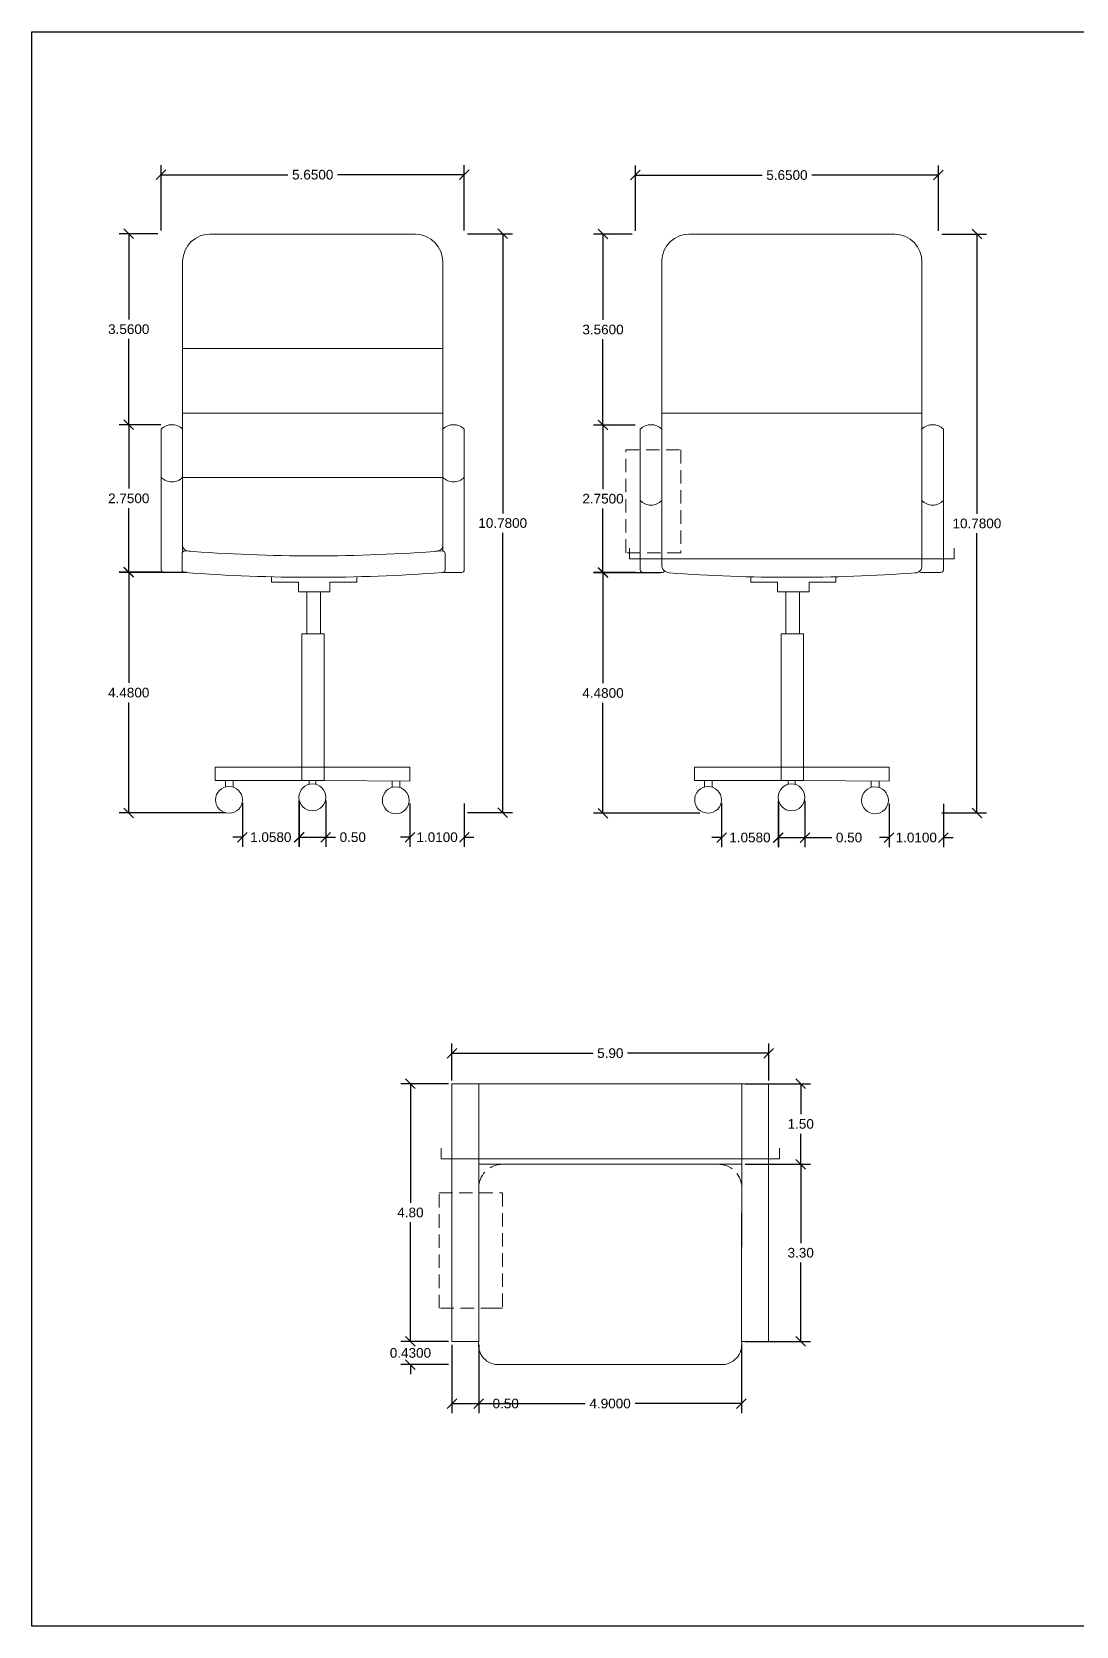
# Model space of a CAD drawing. Header units: centimetres. Extents: x -239 to 1959, y -161 to 626.
# Drawn here: x 169.78 to 189.23, y 596.29 to 625.99 of the extents above; entities that cross this region are included whole.
import ezdxf

# ---------------------------------------------------------------- set-up
doc = ezdxf.new("R2010")
doc.units = ezdxf.units.CM
doc.header["$MEASUREMENT"] = 0
doc.linetypes.add('HIDDEN', pattern=[0.375, 0.25, -0.125])
doc.layers.add('linee prospetti', color=1, linetype='Continuous', lineweight=18)
doc.layers.add('quote', color=7, linetype='Continuous', lineweight=5)
doc.styles.get("Standard").update_dxf_attribs({"font": 'Arial.ttf'})
doc.dimstyles.get("Standard").update_dxf_attribs({"dimtxt": 0.18, "dimasz": 0.18, "dimexe": 0.18, "dimexo": 0.0625, "dimgap": 0.09, "dimtad": 0, "dimtih": 1, "dimtoh": 1, "dimdec": 4, "dimzin": 0, "dimdsep": 46, "dimtxsty": 'Standard', "dimcen": 0.09, "dimadec": 0, "dimazin": 0, "dimtfac": 1, "dimtdec": 4, "dimtofl": 0, "dimtmove": 0, "dimatfit": 3, "dimfxl": 1, "dimtolj": 1, "dimtzin": 0, "dimarcsym": 0})

# ---------------------------------------------------------------- blocks, each defined once
blk = doc.blocks.new('_Oblique')
at = {"color": 0, "linetype": 'ByBlock', "lineweight": -2}
blk.add_line((-0.5, -0.5), (0.5, 0.5), dxfattribs=at)
blk = doc.blocks.new('*D451')
at = {"color": 0, "lineweight": -2, "transparency": 16777216}
for p, q in [((172.659, 615.922), (171.402, 615.922)), ((171.582, 615.922), (171.582, 613.863)), ((171.582, 611.442), (171.582, 613.501)), ((173.387, 611.442), (171.402, 611.442))]:
    blk.add_line(p, q, dxfattribs=at)
at = {"layer": 'Defpoints', "color": 0, "transparency": 16777216}
for p in [(171.582, 615.922), (172.722, 615.922), (173.449, 611.442)]:
    blk.add_point(p, dxfattribs=at)
at = {"color": 0, "lineweight": -2, "transparency": 16777216, "xscale": 0.18, "yscale": 0.18, "zscale": 0.18}
for p, rotation in [((171.582, 615.922), 90), ((171.582, 611.442), 270)]:
    blk.add_blockref('_Oblique', p, dxfattribs=dict(at, rotation=rotation))
at = {"color": 0, "transparency": 16777216, "insert": (171.582, 613.682), "char_height": 0.18, "attachment_point": 5}
blk.add_mtext('\\A1;4.4800', dxfattribs=at)
blk = doc.blocks.new('*D452')
at = {"color": 0, "lineweight": -2, "transparency": 16777216}
for p, q in [((172.179, 618.674), (171.402, 618.674)), ((171.582, 618.674), (171.582, 617.483)), ((171.582, 615.929), (171.582, 617.12)), ((172.179, 615.929), (171.402, 615.929))]:
    blk.add_line(p, q, dxfattribs=at)
at = {"layer": 'Defpoints', "color": 0, "transparency": 16777216}
for p in [(171.582, 618.674), (172.241, 618.674), (172.241, 615.929)]:
    blk.add_point(p, dxfattribs=at)
at = {"color": 0, "lineweight": -2, "transparency": 16777216, "xscale": 0.18, "yscale": 0.18, "zscale": 0.18}
for p, rotation in [((171.582, 618.674), 90), ((171.582, 615.929), 270)]:
    blk.add_blockref('_Oblique', p, dxfattribs=dict(at, rotation=rotation))
at = {"color": 0, "transparency": 16777216, "insert": (171.582, 617.301), "char_height": 0.18, "attachment_point": 5}
blk.add_mtext('\\A1;2.7500', dxfattribs=at)
blk = doc.blocks.new('*D453')
at = {"color": 0, "lineweight": -2, "transparency": 16777216}
for p, q in [((172.124, 622.232), (171.402, 622.232)), ((171.582, 622.232), (171.582, 620.634)), ((171.582, 618.674), (171.582, 620.272)), ((172.124, 618.674), (171.402, 618.674))]:
    blk.add_line(p, q, dxfattribs=at)
at = {"layer": 'Defpoints', "color": 0, "transparency": 16777216}
for p in [(171.582, 622.232), (172.186, 622.232), (172.186, 618.674)]:
    blk.add_point(p, dxfattribs=at)
at = {"color": 0, "lineweight": -2, "transparency": 16777216, "xscale": 0.18, "yscale": 0.18, "zscale": 0.18}
for p, rotation in [((171.582, 622.232), 90), ((171.582, 618.674), 270)]:
    blk.add_blockref('_Oblique', p, dxfattribs=dict(at, rotation=rotation))
at = {"color": 0, "transparency": 16777216, "insert": (171.582, 620.453), "char_height": 0.18, "attachment_point": 5}
blk.add_mtext('\\A1;3.5600', dxfattribs=at)
blk = doc.blocks.new('*D454')
at = {"color": 0, "lineweight": -2, "transparency": 16777216}
for p, q in [((173.699, 611.63), (173.699, 610.809)), ((174.757, 611.63), (174.757, 610.809)), ((173.699, 610.989), (173.519, 610.989)), ((174.757, 610.989), (174.937, 610.989))]:
    blk.add_line(p, q, dxfattribs=at)
at = {"layer": 'Defpoints', "color": 0, "transparency": 16777216}
for p in [(173.699, 611.692), (174.757, 611.692), (174.757, 610.989)]:
    blk.add_point(p, dxfattribs=at)
at = {"color": 0, "lineweight": -2, "transparency": 16777216, "xscale": 0.18, "yscale": 0.18, "zscale": 0.18}
blk.add_blockref('_Oblique', (173.699, 610.989), dxfattribs=at)
at = {"color": 0, "lineweight": -2, "transparency": 16777216, "xscale": 0.18, "yscale": 0.18, "zscale": 0.18, "rotation": 180}
blk.add_blockref('_Oblique', (174.757, 610.989), dxfattribs=at)
at = {"color": 0, "transparency": 16777216, "insert": (174.228, 610.989), "char_height": 0.18, "attachment_point": 5}
blk.add_mtext('\\A1;1.0580', dxfattribs=at)
blk = doc.blocks.new('*D455')
at = {"color": 0, "lineweight": -2, "transparency": 16777216}
for p, q in [((174.753, 611.676), (174.753, 610.809)), ((175.253, 611.676), (175.253, 610.809)), ((174.753, 610.989), (175.253, 610.989)), ((175.253, 610.989), (175.433, 610.989))]:
    blk.add_line(p, q, dxfattribs=at)
at = {"layer": 'Defpoints', "color": 0, "transparency": 16777216}
for p in [(174.753, 611.739), (175.253, 611.739), (175.253, 610.989)]:
    blk.add_point(p, dxfattribs=at)
at = {"color": 0, "lineweight": -2, "transparency": 16777216, "xscale": 0.18, "yscale": 0.18, "zscale": 0.18, "rotation": 180}
blk.add_blockref('_Oblique', (174.753, 610.989), dxfattribs=at)
at = {"color": 0, "lineweight": -2, "transparency": 16777216, "xscale": 0.18, "yscale": 0.18, "zscale": 0.18}
blk.add_blockref('_Oblique', (175.253, 610.989), dxfattribs=at)
at = {"color": 0, "transparency": 16777216, "insert": (175.755, 610.989), "char_height": 0.18, "attachment_point": 5}
blk.add_mtext('\\A1;0.50', dxfattribs=at)
blk = doc.blocks.new('*D456')
at = {"color": 0, "lineweight": -2, "transparency": 16777216}
for p, q in [((172.186, 622.295), (172.186, 623.511)), ((177.831, 622.295), (177.831, 623.511)), ((172.186, 623.331), (174.547, 623.331)), ((177.831, 623.331), (175.471, 623.331))]:
    blk.add_line(p, q, dxfattribs=at)
at = {"layer": 'Defpoints', "color": 0, "transparency": 16777216}
for p in [(177.831, 623.331), (172.186, 622.232), (177.831, 622.232)]:
    blk.add_point(p, dxfattribs=at)
at = {"color": 0, "lineweight": -2, "transparency": 16777216, "xscale": 0.18, "yscale": 0.18, "zscale": 0.18, "rotation": 180}
blk.add_blockref('_Oblique', (172.186, 623.331), dxfattribs=at)
at = {"color": 0, "lineweight": -2, "transparency": 16777216, "xscale": 0.18, "yscale": 0.18, "zscale": 0.18}
blk.add_blockref('_Oblique', (177.831, 623.331), dxfattribs=at)
at = {"color": 0, "transparency": 16777216, "insert": (175.009, 623.331), "char_height": 0.18, "attachment_point": 5}
blk.add_mtext('\\A1;5.6500', dxfattribs=at)
blk = doc.blocks.new('*D457')
at = {"color": 0, "lineweight": -2, "transparency": 16777216}
for p, q in [((176.821, 611.62), (176.821, 610.809)), ((177.831, 611.62), (177.831, 610.809)), ((176.821, 610.989), (176.641, 610.989)), ((177.831, 610.989), (178.011, 610.989))]:
    blk.add_line(p, q, dxfattribs=at)
at = {"layer": 'Defpoints', "color": 0, "transparency": 16777216}
for p in [(176.821, 611.682), (177.831, 611.682), (177.831, 610.989)]:
    blk.add_point(p, dxfattribs=at)
at = {"color": 0, "lineweight": -2, "transparency": 16777216, "xscale": 0.18, "yscale": 0.18, "zscale": 0.18}
blk.add_blockref('_Oblique', (176.821, 610.989), dxfattribs=at)
at = {"color": 0, "lineweight": -2, "transparency": 16777216, "xscale": 0.18, "yscale": 0.18, "zscale": 0.18, "rotation": 180}
blk.add_blockref('_Oblique', (177.831, 610.989), dxfattribs=at)
at = {"color": 0, "transparency": 16777216, "insert": (177.326, 610.989), "char_height": 0.18, "attachment_point": 5}
blk.add_mtext('\\A1;1.0100', dxfattribs=at)
blk = doc.blocks.new('*D458')
at = {"layer": 'Defpoints', "color": 0, "transparency": 16777216}
for p in [(177.831, 622.232), (177.831, 611.449), (178.548, 611.449)]:
    blk.add_point(p, dxfattribs=at)
at = {"layer": 'quote', "color": 0, "lineweight": -2, "transparency": 16777216}
for p, q in [((177.894, 622.232), (178.728, 622.232)), ((178.548, 622.232), (178.548, 617.022)), ((178.548, 611.449), (178.548, 616.659)), ((177.894, 611.449), (178.728, 611.449))]:
    blk.add_line(p, q, dxfattribs=at)
at = {"layer": 'quote', "color": 0, "lineweight": -2, "transparency": 16777216, "xscale": 0.18, "yscale": 0.18, "zscale": 0.18}
for p, rotation in [((178.548, 622.232), 90), ((178.548, 611.449), 270)]:
    blk.add_blockref('_Oblique', p, dxfattribs=dict(at, rotation=rotation))
at = {"layer": 'quote', "color": 0, "transparency": 16777216, "insert": (178.548, 616.841), "char_height": 0.18, "attachment_point": 5}
blk.add_mtext('\\A1;10.7800', dxfattribs=at)
blk = doc.blocks.new('*D468')
at = {"color": 0, "lineweight": -2, "transparency": 16777216}
for p, q in [((181.493, 615.915), (180.236, 615.915)), ((180.416, 615.915), (180.416, 613.856)), ((180.416, 611.435), (180.416, 613.494)), ((182.22, 611.435), (180.236, 611.435))]:
    blk.add_line(p, q, dxfattribs=at)
at = {"layer": 'Defpoints', "color": 0, "transparency": 16777216}
for p in [(180.416, 615.915), (181.556, 615.915), (182.283, 611.435)]:
    blk.add_point(p, dxfattribs=at)
at = {"color": 0, "lineweight": -2, "transparency": 16777216, "xscale": 0.18, "yscale": 0.18, "zscale": 0.18}
for p, rotation in [((180.416, 615.915), 90), ((180.416, 611.435), 270)]:
    blk.add_blockref('_Oblique', p, dxfattribs=dict(at, rotation=rotation))
at = {"color": 0, "transparency": 16777216, "insert": (180.416, 613.675), "char_height": 0.18, "attachment_point": 5}
blk.add_mtext('\\A1;4.4800', dxfattribs=at)
blk = doc.blocks.new('*D469')
at = {"color": 0, "lineweight": -2, "transparency": 16777216}
for p, q in [((181.013, 618.667), (180.236, 618.667)), ((180.416, 618.667), (180.416, 617.476)), ((180.416, 615.922), (180.416, 617.113)), ((181.013, 615.922), (180.236, 615.922))]:
    blk.add_line(p, q, dxfattribs=at)
at = {"layer": 'Defpoints', "color": 0, "transparency": 16777216}
for p in [(180.416, 618.667), (181.075, 618.667), (181.075, 615.922)]:
    blk.add_point(p, dxfattribs=at)
at = {"color": 0, "lineweight": -2, "transparency": 16777216, "xscale": 0.18, "yscale": 0.18, "zscale": 0.18}
for p, rotation in [((180.416, 618.667), 90), ((180.416, 615.922), 270)]:
    blk.add_blockref('_Oblique', p, dxfattribs=dict(at, rotation=rotation))
at = {"color": 0, "transparency": 16777216, "insert": (180.416, 617.295), "char_height": 0.18, "attachment_point": 5}
blk.add_mtext('\\A1;2.7500', dxfattribs=at)
blk = doc.blocks.new('*D470')
at = {"color": 0, "lineweight": -2, "transparency": 16777216}
for p, q in [((180.957, 622.225), (180.236, 622.225)), ((180.416, 622.225), (180.416, 620.628)), ((180.416, 618.667), (180.416, 620.265)), ((180.957, 618.667), (180.236, 618.667))]:
    blk.add_line(p, q, dxfattribs=at)
at = {"layer": 'Defpoints', "color": 0, "transparency": 16777216}
for p in [(180.416, 622.225), (181.02, 622.225), (181.02, 618.667)]:
    blk.add_point(p, dxfattribs=at)
at = {"color": 0, "lineweight": -2, "transparency": 16777216, "xscale": 0.18, "yscale": 0.18, "zscale": 0.18}
for p, rotation in [((180.416, 622.225), 90), ((180.416, 618.667), 270)]:
    blk.add_blockref('_Oblique', p, dxfattribs=dict(at, rotation=rotation))
at = {"color": 0, "transparency": 16777216, "insert": (180.416, 620.446), "char_height": 0.18, "attachment_point": 5}
blk.add_mtext('\\A1;3.5600', dxfattribs=at)
blk = doc.blocks.new('*D471')
at = {"color": 0, "lineweight": -2, "transparency": 16777216}
for p, q in [((182.624, 611.623), (182.624, 610.803)), ((183.682, 611.623), (183.682, 610.803)), ((182.624, 610.983), (182.444, 610.983)), ((183.682, 610.983), (183.862, 610.983))]:
    blk.add_line(p, q, dxfattribs=at)
at = {"layer": 'Defpoints', "color": 0, "transparency": 16777216}
for p in [(182.624, 611.685), (183.682, 611.685), (183.682, 610.983)]:
    blk.add_point(p, dxfattribs=at)
at = {"color": 0, "lineweight": -2, "transparency": 16777216, "xscale": 0.18, "yscale": 0.18, "zscale": 0.18}
blk.add_blockref('_Oblique', (182.624, 610.983), dxfattribs=at)
at = {"color": 0, "lineweight": -2, "transparency": 16777216, "xscale": 0.18, "yscale": 0.18, "zscale": 0.18, "rotation": 180}
blk.add_blockref('_Oblique', (183.682, 610.983), dxfattribs=at)
at = {"color": 0, "transparency": 16777216, "insert": (183.153, 610.983), "char_height": 0.18, "attachment_point": 5}
blk.add_mtext('\\A1;1.0580', dxfattribs=at)
blk = doc.blocks.new('*D472')
at = {"color": 0, "lineweight": -2, "transparency": 16777216}
for p, q in [((183.677, 611.67), (183.677, 610.803)), ((184.177, 611.67), (184.177, 610.803)), ((183.677, 610.983), (184.177, 610.983)), ((184.177, 610.983), (184.677, 610.983))]:
    blk.add_line(p, q, dxfattribs=at)
at = {"layer": 'Defpoints', "color": 0, "transparency": 16777216}
for p in [(183.677, 611.732), (184.177, 611.732), (184.177, 610.983)]:
    blk.add_point(p, dxfattribs=at)
at = {"color": 0, "lineweight": -2, "transparency": 16777216, "xscale": 0.18, "yscale": 0.18, "zscale": 0.18, "rotation": 180}
blk.add_blockref('_Oblique', (183.677, 610.983), dxfattribs=at)
at = {"color": 0, "lineweight": -2, "transparency": 16777216, "xscale": 0.18, "yscale": 0.18, "zscale": 0.18}
blk.add_blockref('_Oblique', (184.177, 610.983), dxfattribs=at)
at = {"color": 0, "transparency": 16777216, "insert": (184.999, 610.983), "char_height": 0.18, "attachment_point": 5}
blk.add_mtext('\\A1;0.50', dxfattribs=at)
blk = doc.blocks.new('*D473')
at = {"color": 0, "lineweight": -2, "transparency": 16777216}
for p, q in [((181.02, 622.288), (181.02, 623.504)), ((186.665, 622.288), (186.665, 623.504)), ((181.02, 623.324), (183.38, 623.324)), ((186.665, 623.324), (184.304, 623.324))]:
    blk.add_line(p, q, dxfattribs=at)
at = {"layer": 'Defpoints', "color": 0, "transparency": 16777216}
for p in [(186.665, 623.324), (181.02, 622.225), (186.665, 622.225)]:
    blk.add_point(p, dxfattribs=at)
at = {"color": 0, "lineweight": -2, "transparency": 16777216, "xscale": 0.18, "yscale": 0.18, "zscale": 0.18, "rotation": 180}
blk.add_blockref('_Oblique', (181.02, 623.324), dxfattribs=at)
at = {"color": 0, "lineweight": -2, "transparency": 16777216, "xscale": 0.18, "yscale": 0.18, "zscale": 0.18}
blk.add_blockref('_Oblique', (186.665, 623.324), dxfattribs=at)
at = {"color": 0, "transparency": 16777216, "insert": (183.842, 623.324), "char_height": 0.18, "attachment_point": 5}
blk.add_mtext('\\A1;5.6500', dxfattribs=at)
blk = doc.blocks.new('*D474')
at = {"color": 0, "lineweight": -2, "transparency": 16777216}
for p, q in [((185.745, 611.613), (185.745, 610.803)), ((186.756, 611.613), (186.756, 610.803)), ((185.745, 610.983), (185.565, 610.983)), ((186.756, 610.983), (186.936, 610.983))]:
    blk.add_line(p, q, dxfattribs=at)
at = {"layer": 'Defpoints', "color": 0, "transparency": 16777216}
for p in [(185.745, 611.676), (186.756, 611.676), (186.756, 610.983)]:
    blk.add_point(p, dxfattribs=at)
at = {"color": 0, "lineweight": -2, "transparency": 16777216, "xscale": 0.18, "yscale": 0.18, "zscale": 0.18}
blk.add_blockref('_Oblique', (185.745, 610.983), dxfattribs=at)
at = {"color": 0, "lineweight": -2, "transparency": 16777216, "xscale": 0.18, "yscale": 0.18, "zscale": 0.18, "rotation": 180}
blk.add_blockref('_Oblique', (186.756, 610.983), dxfattribs=at)
at = {"color": 0, "transparency": 16777216, "insert": (186.251, 610.983), "char_height": 0.18, "attachment_point": 5}
blk.add_mtext('\\A1;1.0100', dxfattribs=at)
blk = doc.blocks.new('*D475')
at = {"layer": 'Defpoints', "color": 0, "transparency": 16777216}
for p in [(186.665, 622.225), (186.665, 611.442), (187.381, 611.442)]:
    blk.add_point(p, dxfattribs=at)
at = {"layer": 'quote', "color": 0, "lineweight": -2, "transparency": 16777216}
for p, q in [((186.728, 622.225), (187.561, 622.225)), ((187.381, 622.225), (187.381, 617.015)), ((187.381, 611.442), (187.381, 616.653)), ((186.728, 611.442), (187.561, 611.442))]:
    blk.add_line(p, q, dxfattribs=at)
at = {"layer": 'quote', "color": 0, "lineweight": -2, "transparency": 16777216, "xscale": 0.18, "yscale": 0.18, "zscale": 0.18}
for p, rotation in [((187.381, 622.225), 90), ((187.381, 611.442), 270)]:
    blk.add_blockref('_Oblique', p, dxfattribs=dict(at, rotation=rotation))
at = {"layer": 'quote', "color": 0, "transparency": 16777216, "insert": (187.381, 616.834), "char_height": 0.18, "attachment_point": 5}
blk.add_mtext('\\A1;10.7800', dxfattribs=at)
blk = doc.blocks.new('*D500')
at = {"color": 0, "lineweight": -2, "transparency": 16777216}
for p, q in [((177.539, 606.397), (176.649, 606.397)), ((176.829, 606.397), (176.829, 604.178)), ((176.829, 601.597), (176.829, 603.815)), ((177.539, 601.597), (176.649, 601.597))]:
    blk.add_line(p, q, dxfattribs=at)
at = {"layer": 'Defpoints', "color": 0, "transparency": 16777216}
for p in [(177.602, 606.397), (176.829, 601.597), (177.602, 601.597)]:
    blk.add_point(p, dxfattribs=at)
at = {"color": 0, "lineweight": -2, "transparency": 16777216, "xscale": 0.18, "yscale": 0.18, "zscale": 0.18}
for p, rotation in [((176.829, 606.397), 90), ((176.829, 601.597), 270)]:
    blk.add_blockref('_Oblique', p, dxfattribs=dict(at, rotation=rotation))
at = {"color": 0, "transparency": 16777216, "insert": (176.829, 603.997), "char_height": 0.18, "attachment_point": 5}
blk.add_mtext('\\A1;4.80', dxfattribs=at)
blk = doc.blocks.new('*D501')
at = {"color": 0, "lineweight": -2, "transparency": 16777216}
for p, q in [((176.829, 601.597), (176.829, 601.777)), ((177.539, 601.597), (176.649, 601.597)), ((177.539, 601.165), (176.649, 601.165)), ((176.829, 601.165), (176.829, 600.985))]:
    blk.add_line(p, q, dxfattribs=at)
at = {"layer": 'Defpoints', "color": 0, "transparency": 16777216}
for p in [(177.602, 601.597), (176.829, 601.165), (177.602, 601.165)]:
    blk.add_point(p, dxfattribs=at)
at = {"color": 0, "lineweight": -2, "transparency": 16777216, "xscale": 0.18, "yscale": 0.18, "zscale": 0.18}
for p, rotation in [((176.829, 601.597), 270), ((176.829, 601.165), 90)]:
    blk.add_blockref('_Oblique', p, dxfattribs=dict(at, rotation=rotation))
at = {"color": 0, "transparency": 16777216, "insert": (176.829, 601.381), "char_height": 0.18, "attachment_point": 5}
blk.add_mtext('\\A1;0.4300', dxfattribs=at)
blk = doc.blocks.new('*D502')
at = {"color": 0, "lineweight": -2, "transparency": 16777216}
for p, q in [((177.602, 601.534), (177.602, 600.258)), ((178.102, 601.534), (178.102, 600.258)), ((177.602, 600.438), (178.102, 600.438)), ((178.102, 600.438), (178.282, 600.438))]:
    blk.add_line(p, q, dxfattribs=at)
at = {"layer": 'Defpoints', "color": 0, "transparency": 16777216}
for p in [(177.602, 601.597), (178.102, 601.597), (178.102, 600.438)]:
    blk.add_point(p, dxfattribs=at)
at = {"color": 0, "lineweight": -2, "transparency": 16777216, "xscale": 0.18, "yscale": 0.18, "zscale": 0.18, "rotation": 180}
blk.add_blockref('_Oblique', (177.602, 600.438), dxfattribs=at)
at = {"color": 0, "lineweight": -2, "transparency": 16777216, "xscale": 0.18, "yscale": 0.18, "zscale": 0.18}
blk.add_blockref('_Oblique', (178.102, 600.438), dxfattribs=at)
at = {"color": 0, "transparency": 16777216, "insert": (178.604, 600.438), "char_height": 0.18, "attachment_point": 5}
blk.add_mtext('\\A1;0.50', dxfattribs=at)
blk = doc.blocks.new('*D503')
at = {"color": 0, "lineweight": -2, "transparency": 16777216}
for p, q in [((178.102, 601.534), (178.102, 600.258)), ((182.995, 601.534), (182.995, 600.258)), ((178.102, 600.438), (180.081, 600.438)), ((182.995, 600.438), (181.015, 600.438))]:
    blk.add_line(p, q, dxfattribs=at)
at = {"layer": 'Defpoints', "color": 0, "transparency": 16777216}
for p in [(178.102, 601.597), (182.995, 601.597), (182.995, 600.438)]:
    blk.add_point(p, dxfattribs=at)
at = {"color": 0, "lineweight": -2, "transparency": 16777216, "xscale": 0.18, "yscale": 0.18, "zscale": 0.18, "rotation": 180}
blk.add_blockref('_Oblique', (178.102, 600.438), dxfattribs=at)
at = {"color": 0, "lineweight": -2, "transparency": 16777216, "xscale": 0.18, "yscale": 0.18, "zscale": 0.18}
blk.add_blockref('_Oblique', (182.995, 600.438), dxfattribs=at)
at = {"color": 0, "transparency": 16777216, "insert": (180.548, 600.438), "char_height": 0.18, "attachment_point": 5}
blk.add_mtext('\\A1;4.9000', dxfattribs=at)
blk = doc.blocks.new('*D504')
at = {"color": 0, "lineweight": -2, "transparency": 16777216}
for p, q in [((183.064, 606.397), (184.279, 606.397)), ((184.099, 606.397), (184.099, 605.828)), ((184.099, 604.897), (184.099, 605.465)), ((183.062, 604.897), (184.279, 604.897))]:
    blk.add_line(p, q, dxfattribs=at)
at = {"layer": 'Defpoints', "color": 0, "transparency": 16777216}
for p in [(183.002, 606.397), (183, 604.897), (184.099, 604.897)]:
    blk.add_point(p, dxfattribs=at)
at = {"color": 0, "lineweight": -2, "transparency": 16777216, "xscale": 0.18, "yscale": 0.18, "zscale": 0.18}
for p, rotation in [((184.099, 606.397), 90), ((184.099, 604.897), 270)]:
    blk.add_blockref('_Oblique', p, dxfattribs=dict(at, rotation=rotation))
at = {"color": 0, "transparency": 16777216, "insert": (184.099, 605.647), "char_height": 0.18, "attachment_point": 5}
blk.add_mtext('\\A1;1.50', dxfattribs=at)
blk = doc.blocks.new('*D505')
at = {"color": 0, "lineweight": -2, "transparency": 16777216}
for p, q in [((183.064, 604.897), (184.279, 604.897)), ((184.099, 604.897), (184.099, 603.428)), ((184.099, 601.597), (184.099, 603.065)), ((183.064, 601.597), (184.279, 601.597))]:
    blk.add_line(p, q, dxfattribs=at)
at = {"layer": 'Defpoints', "color": 0, "transparency": 16777216}
for p in [(183.002, 604.897), (183.002, 601.597), (184.099, 601.597)]:
    blk.add_point(p, dxfattribs=at)
at = {"color": 0, "lineweight": -2, "transparency": 16777216, "xscale": 0.18, "yscale": 0.18, "zscale": 0.18}
for p, rotation in [((184.099, 604.897), 90), ((184.099, 601.597), 270)]:
    blk.add_blockref('_Oblique', p, dxfattribs=dict(at, rotation=rotation))
at = {"color": 0, "transparency": 16777216, "insert": (184.099, 603.247), "char_height": 0.18, "attachment_point": 5}
blk.add_mtext('\\A1;3.30', dxfattribs=at)
blk = doc.blocks.new('*D506')
at = {"color": 0, "lineweight": -2, "transparency": 16777216}
for p, q in [((177.602, 606.459), (177.602, 607.146)), ((183.502, 606.459), (183.502, 607.146)), ((177.602, 606.966), (180.23, 606.966)), ((183.502, 606.966), (180.874, 606.966))]:
    blk.add_line(p, q, dxfattribs=at)
at = {"layer": 'Defpoints', "color": 0, "transparency": 16777216}
for p in [(183.502, 606.966), (177.602, 606.397), (183.502, 606.397)]:
    blk.add_point(p, dxfattribs=at)
at = {"color": 0, "lineweight": -2, "transparency": 16777216, "xscale": 0.18, "yscale": 0.18, "zscale": 0.18, "rotation": 180}
blk.add_blockref('_Oblique', (177.602, 606.966), dxfattribs=at)
at = {"color": 0, "lineweight": -2, "transparency": 16777216, "xscale": 0.18, "yscale": 0.18, "zscale": 0.18}
blk.add_blockref('_Oblique', (183.502, 606.966), dxfattribs=at)
at = {"color": 0, "transparency": 16777216, "insert": (180.552, 606.966), "char_height": 0.18, "attachment_point": 5}
blk.add_mtext('\\A1;5.90', dxfattribs=at)

msp = doc.modelspace()

# ---------------------------------------------------------------- linework, layer by layer
at = {"color": 3}
msp.add_lwpolyline([(169.77807, 596.2922), (169.77807, 625.9922), (211.77807, 625.9922), (211.77807, 596.2922)], close=True, dxfattribs=at)
at = {"layer": 'linee prospetti'}
for p, q in [((172.58615, 620.09169), (177.43158, 620.09169)), ((172.58615, 618.89169), (177.43158, 618.89169)), ((181.51044, 618.89169), (186.35587, 618.89169)), ((172.58615, 617.69169), (177.43158, 617.69169)), ((172.57615, 616.27008), (172.57615, 615.97344)), ((181.16578, 615.92183), (181.51044, 615.92183)), ((186.70065, 615.92163), (186.35598, 615.92163)), ((174.89778, 614.77544), (175.15388, 614.77544)), ((183.82208, 614.77544), (184.07817, 614.77544)), ((174.8079, 612.29565), (173.19494, 612.29565)), ((173.19494, 612.29565), (173.19494, 612.04665)), ((174.8079, 612.04665), (174.8079, 612.29565)), ((174.8079, 612.29565), (174.8079, 612.04431)), ((175.2079, 612.29565), (176.82086, 612.29565)), ((175.22422, 612.04431), (175.22422, 612.29565)), ((176.82086, 612.29565), (176.82086, 612.03625)), ((183.73219, 612.29565), (182.11923, 612.29565)), ((182.11923, 612.29565), (182.11923, 612.04665)), ((183.73219, 612.04665), (183.73219, 612.29565)), ((183.73219, 612.29565), (183.73219, 612.04431)), ((184.13219, 612.29565), (185.74515, 612.29565)), ((184.14851, 612.04431), (184.14851, 612.29565)), ((185.74515, 612.29565), (185.74515, 612.03625)), ((173.19494, 612.04665), (174.8079, 612.04665)), ((173.38205, 612.04665), (173.38205, 611.92609)), ((173.52547, 612.04665), (173.52547, 611.92339)), ((174.8079, 612.04431), (175.22422, 612.04431)), ((174.9421, 612.04431), (174.9421, 611.97459)), ((175.06982, 612.04431), (175.06982, 611.97147)), ((176.82086, 612.03625), (175.22422, 612.04431)), ((176.4895, 612.03792), (176.4895, 611.91652)), ((176.63292, 612.0372), (176.63292, 611.91382)), ((182.11923, 612.04665), (183.73219, 612.04665)), ((182.30634, 612.04665), (182.30634, 611.92609)), ((182.44976, 612.04665), (182.44976, 611.92339)), ((183.73219, 612.04431), (184.14851, 612.04431)), ((183.86639, 612.04431), (183.86639, 611.97459)), ((183.99411, 612.04431), (183.99411, 611.97147)), ((185.74515, 612.03625), (184.14851, 612.04431)), ((185.41379, 612.03792), (185.41379, 611.91652)), ((185.55721, 612.0372), (185.55721, 611.91382)), ((183.5018, 606.39661), (177.6018, 606.39661)), ((177.6018, 606.39661), (177.6018, 601.59661)), ((178.1018, 601.59661), (178.1018, 606.39661)), ((182.99469, 601.59661), (183.0018, 606.39661)), ((183.5018, 601.59661), (183.5018, 606.39661)), ((182.99469, 601.59661), (183.0018, 605.09661)), ((178.1018, 604.89661), (183.0018, 604.89661)), ((182.56136, 604.89661), (178.54225, 604.89661)), ((177.6018, 601.59661), (178.1018, 601.59661)), ((177.6018, 601.59661), (178.1018, 601.59661)), ((183.5018, 601.59661), (182.99469, 601.59661))]:
    msp.add_line(p, q, dxfattribs=at)
for points in [[(173.09185, 622.22544), (176.92561, 622.22544)], [(182.01614, 622.22544), (185.8499, 622.22544)], [(172.58615, 616.42169), (172.58615, 621.72544)], [(177.43158, 616.42169), (177.43158, 621.7137)], [(181.51044, 616.42169), (181.51044, 621.72544)], [(186.35587, 616.42169), (186.35587, 621.7137)], [(172.18627, 615.97078), (172.18615, 618.58909)], [(172.58615, 618.58909), (172.58615, 616.3016)], [(177.43168, 616.32163), (177.43158, 618.58909)], [(177.83158, 618.58909), (177.83158, 615.97058)], [(181.11056, 615.97078), (181.11044, 618.58909)], [(181.51044, 618.58909), (181.51044, 616.06692)], [(186.35598, 616.05528), (186.35587, 618.58909)], [(186.75587, 618.58909), (186.75587, 615.97058)], [(177.47615, 616.27959), (177.47615, 615.96373)], [(172.57615, 616.27008), (172.57615, 616.27274)], [(172.58615, 615.94192), (172.58615, 615.92169), (172.23374, 615.92169)], [(172.57615, 615.97078), (172.57615, 615.97344)], [(174.2432, 615.84056), (174.2432, 615.74278), (174.7432, 615.74278), (174.7432, 615.56343), (175.3298, 615.56343), (175.3298, 615.74278), (175.8298, 615.74278), (175.8298, 615.84106)], [(177.78649, 615.92169), (177.4317, 615.92169)], [(183.16749, 615.84056), (183.16749, 615.74278), (183.66749, 615.74278), (183.66749, 615.56343), (184.25409, 615.56343), (184.25409, 615.74278), (184.75409, 615.74278), (184.75409, 615.84106)], [(174.89778, 615.56343), (174.89778, 614.77544)], [(175.15388, 614.77544), (175.15388, 615.56343)], [(183.82208, 615.56343), (183.82208, 614.77544)], [(184.07817, 614.77544), (184.07817, 615.56343)], [(174.8079, 612.29565), (174.8079, 614.77544), (174.89778, 614.77544)], [(174.8079, 612.29565), (175.22422, 612.29565), (175.22422, 614.77544), (175.15388, 614.77544)], [(183.73219, 612.29565), (183.73219, 614.77544), (183.82208, 614.77544)], [(183.73219, 612.29565), (184.14851, 612.29565), (184.14851, 614.77544), (184.07817, 614.77544)], [(178.49165, 601.16454), (182.61196, 601.16454)]]:
    msp.add_lwpolyline(points, dxfattribs=at)
at = {"layer": 'linee prospetti', "color": 0, "linetype": 'HIDDEN'}
for points in [[(180.84252, 618.20435), (181.86313, 618.20435), (181.86313, 616.28969), (180.84252, 616.28969), (180.84252, 618.20435)], [(178.3894, 602.21498), (177.36229, 602.21498), (177.36229, 604.36245), (178.54581, 604.36245), (178.54581, 602.21498), (178.3894, 602.21498)]]:
    msp.add_lwpolyline(points, dxfattribs=at)
at = {"layer": 'linee prospetti'}
for centre in [(173.44925, 611.68529), (175.00298, 611.73211), (176.5567, 611.67572), (182.37354, 611.68529), (183.92727, 611.73211), (185.48099, 611.67572)]:
    msp.add_circle(centre, 0.25, dxfattribs=at)
for centre, radius, start, end in [((173.10342, 621.708), 0.51757, 88.719411, 178.069031), ((176.91404, 621.708), 0.51757, 359.36979, 88.719411), ((182.02771, 621.708), 0.51757, 88.719411, 178.069031), ((185.83833, 621.708), 0.51757, 359.36979, 88.719411), ((172.38615, 618.39692), 0.27736, 43.856227, 136.143773), ((177.63158, 618.39692), 0.27736, 43.856227, 136.143773), ((181.31044, 618.39692), 0.27736, 43.856227, 136.143773), ((186.55587, 618.39692), 0.27736, 43.856227, 136.143773), ((172.38615, 617.8861), 0.27736, 223.856227, 316.143773), ((177.63154, 617.8861), 0.27736, 223.856227, 316.143773), ((181.31044, 617.45289), 0.27736, 223.856227, 316.143773), ((186.55583, 617.45289), 0.27736, 223.856227, 316.143773), ((172.62663, 616.27141), 0.05051, 84.627008, 181.504876), ((172.6957, 616.42912), 0.10981, 183.876212, 281.961727), ((175.02647, 647.85283), 31.62197, 265.65615, 274.347132), ((177.32202, 616.42912), 0.10981, 258.038273, 356.123788), ((177.42631, 616.27141), 0.05051, 358.495124, 95.372992), ((181.65785, 616.06198), 0.14749, 178.080055, 265.533406), ((186.22981, 616.04036), 0.12704, 271.751687, 6.74754), ((172.23676, 615.97211), 0.05051, 178.495124, 275.372992), ((172.62663, 615.97211), 0.05051, 178.495124, 275.372992), ((175.02647, 647.45283), 31.62197, 265.65615, 274.347132), ((177.42631, 615.97191), 0.05051, 264.627008, 1.504876), ((177.78109, 615.97191), 0.05051, 264.627008, 1.504876), ((181.16105, 615.97211), 0.05051, 178.495124, 275.372992), ((181.51517, 615.97211), 0.05051, 264.627008, 335.022734), ((183.95076, 647.45283), 31.62197, 265.820955, 274.140051), ((186.35125, 615.97191), 0.05051, 216.079528, 275.372992), ((186.70538, 615.97191), 0.05051, 264.627008, 1.504876), ((178.467, 601.53421), 0.37049, 170.302952, 273.814951), ((182.62949, 601.53421), 0.37049, 266.185049, 9.697048)]:
    msp.add_arc(centre, radius, start, end, dxfattribs=at)
at = {"layer": 'linee prospetti', "linetype": 'HIDDEN'}
for centre, start, end in [((178.54581, 604.45064), 89.542801, 174.592485), ((182.5578, 604.45064), 5.407515, 89.542801)]:
    msp.add_arc(centre, 0.44599, start, end, dxfattribs=at)
at = {"layer": 'quote'}
for p, q in [((180.91055, 616.17324), (180.91055, 616.37324)), ((186.95587, 616.17324), (186.95587, 616.37324)), ((181.11055, 616.17324), (180.91055, 616.17324)), ((186.75587, 616.17324), (181.11055, 616.17324)), ((186.75587, 616.17324), (186.95587, 616.17324))]:
    msp.add_line(p, q, dxfattribs=at)
for points in [[(178.2018, 604.99661), (177.4018, 604.99661), (177.4018, 605.19661)], [(178.2018, 604.99661), (183.7018, 604.99661), (183.7018, 605.19661)]]:
    msp.add_lwpolyline(points, dxfattribs=at)

# ---------------------------------------------------------------- dimensions: what is measured, and where the dimension line sits
for base, p1, p2, picture, middle in [((177.83149, 623.33058), (172.18586, 622.2322), (177.83149, 622.2322), '*D456', (175.00867, 623.33058)), ((186.66516, 623.32382), (181.01953, 622.22544), (186.66516, 622.22544), '*D473', (183.84235, 623.32382))]:
    dim = msp.add_linear_dim(base=base, p1=p1, p2=p2, text='5.6500', dimstyle='Standard', override={"dimdec": 2, "dimblk1": 'Oblique', "dimblk2": 'Oblique', "dimsah": 1})
    dim.commit()
    dim.dimension.update_dxf_attribs({"geometry": picture, "text_midpoint": middle, "dimtype": 160})
for base, p1, p2, text, picture, middle in [((171.5824, 622.2322), (172.18605, 618.67398), (172.18605, 622.2322), '3.5600', '*D453', (171.5824, 620.45309)), ((180.41607, 622.22544), (181.01973, 618.66722), (181.01973, 622.22544), '3.5600', '*D470', (180.41607, 620.44633)), ((171.5824, 618.67398), (172.2414, 615.92859), (172.2414, 618.67398), '2.7500', '*D452', (171.5824, 617.30128)), ((180.41607, 618.66722), (181.07507, 615.92183), (181.07507, 618.66722), '2.7500', '*D469', (180.41607, 617.29452)), ((171.5824, 615.92169), (173.44916, 611.44205), (172.72198, 615.92169), '4.4800', '*D451', (171.5824, 613.68187)), ((180.41607, 615.91494), (182.28283, 611.43529), (181.55565, 615.91494), '4.4800', '*D468', (180.41607, 613.67511)), ((176.82904, 601.16454), (177.6018, 601.59661), (177.6018, 601.16454), '0.4300', '*D501', (176.82904, 601.38058))]:
    dim = msp.add_linear_dim(base=base, p1=p1, p2=p2, angle=90, text=text, dimstyle='Standard', override={"dimdec": 2, "dimblk1": 'Oblique', "dimblk2": 'Oblique', "dimsah": 1})
    dim.commit()
    dim.dimension.update_dxf_attribs({"geometry": picture, "text_midpoint": middle})
for base, p1, p2, text, picture, middle in [((174.75731, 610.9893), (173.69916, 611.69205), (174.75731, 611.69205), '1.0580', '*D454', (174.22823, 610.9893)), ((177.83149, 610.9893), (176.82077, 611.68248), (177.83149, 611.68248), '1.0100', '*D457', (177.32613, 610.9893)), ((183.68169, 610.98254), (182.62354, 611.68529), (183.68169, 611.68529), '1.0580', '*D471', (183.15261, 610.98254)), ((186.75587, 610.98254), (185.74515, 611.67572), (186.75587, 611.67572), '1.0100', '*D474', (186.25051, 610.98254)), ((182.99469, 600.43799), (178.1018, 601.59661), (182.99469, 601.59661), '4.9000', '*D503', (180.54825, 600.43799))]:
    dim = msp.add_linear_dim(base=base, p1=p1, p2=p2, text=text, dimstyle='Standard', override={"dimdec": 2, "dimblk1": 'Oblique', "dimblk2": 'Oblique', "dimsah": 1})
    dim.commit()
    dim.dimension.update_dxf_attribs({"geometry": picture, "text_midpoint": middle})
for base, p1, p2, picture, middle in [((175.25288, 610.9893), (174.75288, 611.73887), (175.25288, 611.73887), '*D455', (175.75495, 610.9893)), ((183.5018, 606.96648), (177.6018, 606.39661), (183.5018, 606.39661), '*D506', (180.5518, 606.96648)), ((178.1018, 600.43799), (177.6018, 601.59661), (178.1018, 601.59661), '*D502', (178.60386, 600.43799))]:
    dim = msp.add_linear_dim(base=base, p1=p1, p2=p2, dimstyle='Standard', override={"dimdec": 2, "dimblk1": 'Oblique', "dimblk2": 'Oblique', "dimsah": 1})
    dim.commit()
    dim.dimension.update_dxf_attribs({"geometry": picture, "text_midpoint": middle})
dim = msp.add_linear_dim(base=(184.17727, 610.98254), p1=(183.67727, 611.73211), p2=(184.17727, 611.73211), dimstyle='Standard', override={"dimdec": 2, "dimblk1": 'Oblique', "dimblk2": 'Oblique', "dimsah": 1})
dim.commit()
dim.dimension.update_dxf_attribs({"geometry": '*D472', "text_midpoint": (184.9993, 610.98254), "dimtype": 160})
for base, p1, p2, picture, middle in [((176.82904, 601.59661), (177.6018, 606.39661), (177.6018, 601.59661), '*D500', (176.82904, 603.99661)), ((184.09942, 604.89661), (183.0018, 606.39661), (182.99958, 604.89661), '*D504', (184.09942, 605.64661)), ((184.09942, 601.59661), (183.0018, 604.89661), (183.0018, 601.59661), '*D505', (184.09942, 603.24661))]:
    dim = msp.add_linear_dim(base=base, p1=p1, p2=p2, angle=90, dimstyle='Standard', override={"dimdec": 2, "dimblk1": 'Oblique', "dimblk2": 'Oblique', "dimsah": 1})
    dim.commit()
    dim.dimension.update_dxf_attribs({"geometry": picture, "text_midpoint": middle})
for base, p1, p2, picture, middle in [((178.54762, 611.4489), (177.83149, 622.2322), (177.83149, 611.4489), '*D458', (178.54762, 616.84055)), ((187.3813, 611.44214), (186.66516, 622.22544), (186.66516, 611.44214), '*D475', (187.3813, 616.83379))]:
    dim = msp.add_linear_dim(base=base, p1=p1, p2=p2, angle=90, text='10.7800', dimstyle='Standard', override={"dimdec": 2, "dimblk1": 'Oblique', "dimblk2": 'Oblique', "dimsah": 1}, dxfattribs=at)
    dim.commit()
    dim.dimension.update_dxf_attribs({"geometry": picture, "text_midpoint": middle})

doc.saveas('drawing.dxf')
